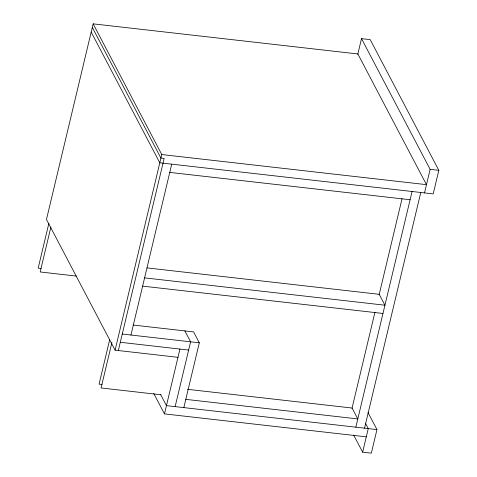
<?xml version="1.0" encoding="UTF-8"?>
<svg xmlns="http://www.w3.org/2000/svg" width="477" height="477" viewBox="0 0 477 477"><rect width="100%" height="100%" fill="white"/><g stroke="black" fill="none" stroke-linecap="round" stroke-linejoin="round"><path stroke-width="0.72" d="M93.152 23.85L161.769 154.548L426.474 184.659L357.857 53.961L93.152 23.85L46.472 219.468L115.088 350.166L177.975 357.321M48.869 223.325L38.172 268.152L41.129 268.485M50.872 227.141L40.175 271.962L76.398 276.082M109.77 339.32L99.073 384.146L102.03 384.48M111.94 342.414L101.07 387.956L160.958 394.771M115.088 350.166L161.769 154.548M118.32 350.535L164.154 158.453L160.922 158.084L92.305 27.386M130.954 335.027L171.732 164.154M366.294 436.843L164.476 413.887L179.942 349.069M175.142 406.625L190.609 341.812L184.891 330.919M183.842 407.614L199.308 342.802L193.59 331.909L133.441 325.07M357.762 54.354L361.512 38.643L370.212 39.627L438.828 170.331L433.205 193.895L159.801 162.8L91.185 32.096M352.014 408.336L374.958 312.179M379.102 294.828L402.045 198.676M355.836 427.177L412.074 191.492M364.535 428.167L420.774 192.481M368 412.504L376.961 429.58L371.339 453.15L362.639 452.16L368.262 428.59L365.507 423.337M424.506 192.905L430.129 169.341L361.512 38.643M430.129 169.341L438.828 170.331M169.764 172.406L410.107 199.744M147.011 267.907L379.221 294.321L384.939 305.214L144.597 277.87M142.623 286.122L382.971 313.461M122.255 334.037L199.308 342.802M120.287 342.283L188.642 350.058M187.473 389.315L352.086 408.038L357.804 418.931L185.809 399.362M376.961 429.58L166.443 405.635L160.582 394.467M353.678 435.084L362.639 452.16M153.785 393.525L164.476 413.887"/></g></svg>
